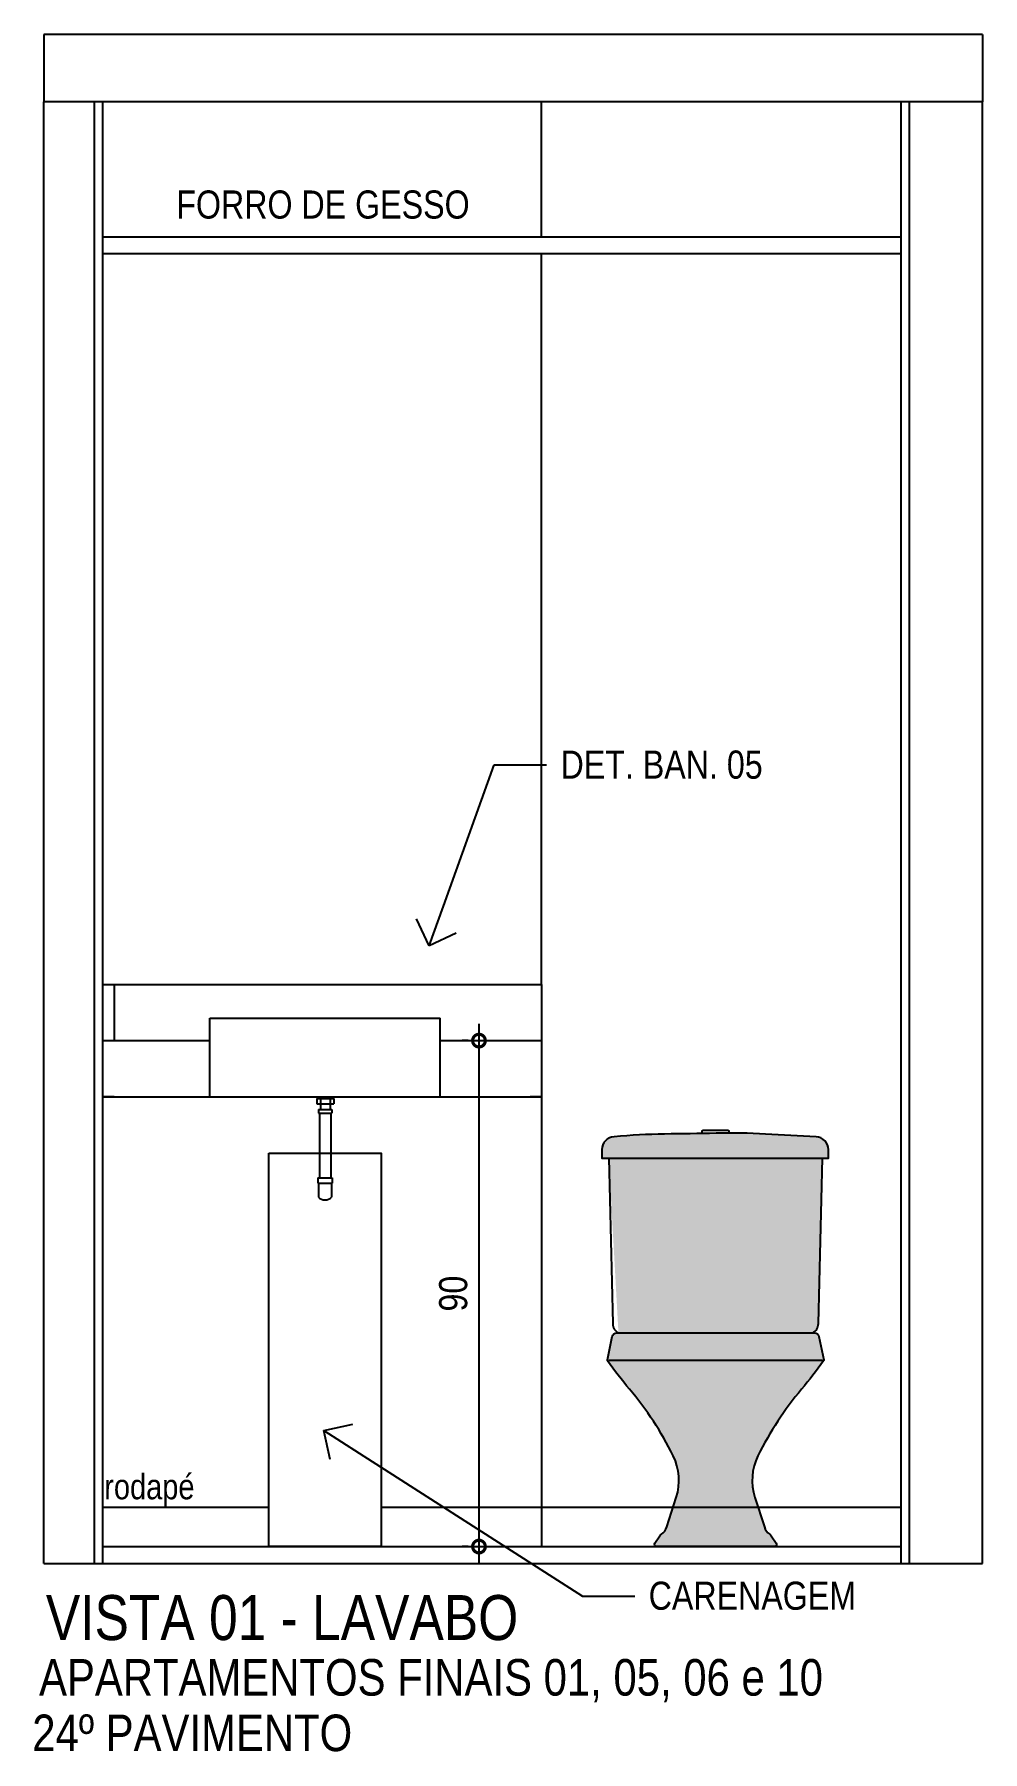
# Model space of a CAD drawing. Header units: metres. Extents: x 3 to 168, y -142 to 28.
# Drawn here: x 148.004 to 149.691, y -1.237 to 1.818 of the extents above; entities that cross this region are included whole.
import ezdxf
from ezdxf import colors
from ezdxf.entities.mleader import LeaderData, LeaderLine
from ezdxf.math import Vec2, Vec3

# ---------------------------------------------------------------- set-up
doc = ezdxf.new("R2010")
doc.units = ezdxf.units.M
doc.linetypes.add('DASHDOT', pattern=[1, 0.5, -0.25, 0, -0.25])
for name, color, linetype in [('ARQ-ALV ACAB', 4, 'Continuous'), ('ARQ-ALV OSSO', 5, 'Continuous'), ('ARQ-AUX1', 1, 'Continuous'), ('ARQ-AUX2', 2, 'Continuous'), ('ARQ-CERÂMICA', 7, 'Continuous'), ('ARQ-DIM', 2, 'Continuous'), ('ARQ-SIM', 1, 'Continuous'), ('ARQ-TXT', 2, 'Continuous')]:
    doc.layers.add(name, color=color, linetype=linetype)
doc.styles.add('Adesa', font='ARIALN.TTF')
doc.dimstyles.new('ADESA 1-0025', dxfattribs={"dimtxt": 0.05, "dimasz": 0.045, "dimexe": 0.03, "dimexo": 0.04, "dimgap": 0.02, "dimtad": 1, "dimtoh": 1, "dimdec": 0, "dimlfac": 100, "dimzin": 4, "dimtxsty": 'Adesa', "dimblk": 'DOTSMALL', "dimcen": 1, "dimdle": 0.03, "dimclrd": 1, "dimclre": 1, "dimclrt": 256, "dimazin": 1, "dimtm": 1e-09, "dimtfac": 1, "dimtdec": 0, "dimtix": 1, "dimtmove": 2, "dimatfit": 0, "dimldrblk": 'DOTSMALL', "dimfxl": 0.8, "dimtvp": 2, "dimtolj": 1, "dimtzin": 0, "dimarcsym": 0})

# ---------------------------------------------------------------- blocks, each defined once
blk = doc.blocks.new('_Open90')
at = {"color": 0, "linetype": 'ByBlock', "lineweight": -2}
for p, q in [((-0.5, 0.5), (0, 0)), ((0, 0), (-1, 0)), ((0, 0), (-0.5, -0.5))]:
    blk.add_line(p, q, dxfattribs=at)
blk = doc.blocks.new('CP929_e')
h = blk.add_hatch(color=255)
h.dxf.hatch_style = 1
edge = h.paths.add_edge_path()
edge.add_line((-0.2008, 0.6911), (0.2008, 0.6911))
edge.add_line((0.2008, 0.6911), (0.2007, 0.706))
edge.add_arc((0.1775, 0.7059), 0.0232, 0.3738, 87.2297)
edge.add_arc((0.8026, 13.6236), 12.9097, 266.83094, 267.22967, ccw=False)
edge.add_arc((0.0251, -0.4194), 1.1548, 86.8309, 91.2023)
edge.add_arc((-0.2136, 10.9563), 10.2234, 270.68894, 271.20233, ccw=False)
edge.add_arc((-0.0771, -0.395), 1.1287, 90.6889, 95.2506)
edge.add_arc((-0.1791, 0.7056), 0.0234, 93.3635, 179.0318)
edge.add_line((-0.2025, 0.706), (-0.2026, 0.6928))
edge.add_line((-0.2026, 0.6928), (-0.2026, 0.6911))
edge.add_line((-0.2026, 0.6911), (-0.2008, 0.6911))
h = blk.add_hatch(color=255)
h.dxf.hatch_style = 1
h.paths.add_polyline_path([(0.19, 0.6911), (-0.19, 0.6911), (-0.183, 0.3966, 0.27163), (-0.1728, 0.38), (0.1728, 0.38, 0.27163), (0.183, 0.3966)])
edge = h.paths.add_edge_path()
edge.add_arc((0.1762, 0.3722), 0.0079, 11.5874, 90, ccw=False)
edge.add_line((0.1839, 0.3737), (0.1925, 0.3322))
edge.add_arc((0.19, 0.3317), 0.00247, -35.4858, 11.5874, ccw=False)
edge.add_arc((-0.451, 0.7887), 0.7897, 319.8958, 324.5139, ccw=False)
edge.add_arc((0.6061, -0.1016), 0.5923, 139.8961, 153.6351)
edge.add_arc((0.1638, 0.1176), 0.0987, 153.6351, 197.8396)
edge.add_line((0.0699, 0.0874), (0.0868, 0.0348))
edge.add_arc((0.1103, 0.0423), 0.0247, 197.8405, 235.7698)
edge.add_arc((0.0909, 0.0138), 0.00987, 34.0222, 55.7689, ccw=False)
edge.add_line((0.099, 0.0193), (0.1079, 0.0062))
edge.add_arc((0.1046, 0.0039), 0.00395, -90, 34.0313, ccw=False)
edge.add_line((0.1046, 0), (-0.1046, 0))
edge.add_arc((-0.1046, 0.0039), 0.00395, 145.9687, 270, ccw=False)
edge.add_line((-0.1079, 0.0062), (-0.099, 0.0193))
edge.add_arc((-0.0909, 0.0138), 0.00987, 124.2289, 145.9756, ccw=False)
edge.add_arc((-0.1103, 0.0423), 0.0247, 304.2311, 342.1604)
edge.add_line((-0.0868, 0.0348), (-0.0699, 0.0874))
edge.add_arc((-0.1638, 0.1176), 0.0987, 342.1604, 386.365)
edge.add_arc((-0.6061, -0.1016), 0.5923, 26.365, 40.1039)
edge.add_arc((0.451, 0.7887), 0.7897, 215.4858, 220.1038, ccw=False)
edge.add_arc((-0.19, 0.3317), 0.00247, 168.4116, 215.4849, ccw=False)
edge.add_line((-0.1925, 0.3322), (-0.1839, 0.3737))
edge.add_arc((-0.1762, 0.3722), 0.0079, 90, 168.4126, ccw=False)
edge.add_line((-0.1762, 0.38), (0.1762, 0.38))
edge = h.paths.add_edge_path()
edge.add_line((-0.19, 0.6911), (-0.183, 0.3966))
edge.add_arc((-0.1638, 0.3971), 0.0192, 181.3139, 242.1536)
edge = h.paths.add_edge_path()
edge.add_arc((-0.0018, -1.831), 2.5662, 89.9609, 93.9727)
edge.add_arc((-0.1782, 0.7056), 0.0234, 93.3635, 179.0318)
edge.add_line((-0.2016, 0.706), (-0.2017, 0.6928))
edge.add_arc((-0.1999, 0.6928), 0.00174, 180.2855, 270.6496)
edge.add_line((-0.1999, 0.6911), (-0.1971, 0.6911))
edge.add_line((-0.1971, 0.6911), (0.1971, 0.6911))
edge.add_line((0.1971, 0.6911), (0.1999, 0.6911))
edge.add_arc((0.1999, 0.6928), 0.00174, 269.3504, 359.7145)
edge.add_line((0.2017, 0.6928), (0.2016, 0.706))
edge.add_arc((0.1782, 0.7056), 0.0234, 0.9676, 86.6359)
edge.add_arc((0.0018, -1.8311), 2.5662, 86.0273, 90.0392)
for points in [[(-0.2008, 0.6911), (0.2008, 0.6911), (0.2007, 0.706, 0.398231), (0.1787, 0.729, -0.00174), (0.0889, 0.7337, 0.019076), (0.0009, 0.7352, -0.00224), (-0.0907, 0.7337, 0.019907), (-0.1804, 0.729, 0.39224), (-0.2025, 0.706), (-0.2026, 0.6928), (-0.2026, 0.6911)], [(0.1762, 0.38, -0.356146), (0.1839, 0.3737), (0.1925, 0.3322, -0.208334), (0.1921, 0.3302, -0.020153), (0.1531, 0.2799, 0.060019), (0.0754, 0.1614, 0.195307), (0.0699, 0.0874), (0.0868, 0.0348, 0.167025), (0.0964, 0.0219, -0.095174), (0.099, 0.0193), (0.1079, 0.0062, -0.601047), (0.1046, 0), (-0.1046, 0, -0.601047), (-0.1079, 0.0062), (-0.099, 0.0193, -0.095174), (-0.0964, 0.0219, 0.167025), (-0.0868, 0.0348), (-0.0699, 0.0874, 0.195307), (-0.0754, 0.1614, 0.060019), (-0.1531, 0.2799, -0.020153), (-0.1921, 0.3302, -0.208334), (-0.1925, 0.3322), (-0.1839, 0.3737, -0.356146), (-0.1762, 0.38)]]:
    blk.add_lwpolyline(points, format="xyb", close=True)
at = {"ltscale": 0.016708}
blk.add_lwpolyline([(-0.0237, 0.7353), (-0.0237, 0.7386, -0.407176), (-0.0218, 0.7406, -0.006022), (0, 0.7409, -0.006022), (0.0218, 0.7406, -0.407176), (0.0237, 0.7386), (0.0237, 0.7352)], format="xyb", dxfattribs=at)
for points in [[(-0.19, 0.6911), (-0.183, 0.3966, 0.27188), (-0.1728, 0.38)], [(0.1728, 0.38, 0.27188), (0.183, 0.3966), (0.19, 0.6911)]]:
    blk.add_lwpolyline(points, format="xyb")
for points in [[(-0.19, 0.6911), (0.19, 0.6911)], [(-0.19, 0.3317), (0.19, 0.3317)]]:
    blk.add_lwpolyline(points)
at = {"linetype": 'DASHDOT', "ltscale": 6.24726e-05}
blk.add_lwpolyline([(0.0866, 0.1829), (0.0866, 0.1829)], dxfattribs=at)
blk = doc.blocks.new('_DotSmall')
at = {"color": 0, "linetype": 'ByBlock', "const_width": 0.5}
blk.add_lwpolyline([(-0.0625, 0, 1), (0.0625, 0, 1)], format="xyb", close=True, dxfattribs=at)
blk = doc.blocks.new('*D596')
at = {"layer": 'ARQ-DIM', "color": 1, "lineweight": -2, "transparency": 16777216}
for p, q in [((148.7948, 0.0575), (148.7948, -0.9025)), ((148.7758, 0.0275), (148.7648, 0.0275)), ((148.7758, -0.8725), (148.7648, -0.8725))]:
    blk.add_line(p, q, dxfattribs=at)
at = {"layer": 'Defpoints', "color": 0, "transparency": 16777216}
for p in [(148.8158, 0.0275), (148.7948, -0.8725), (148.8158, -0.8725)]:
    blk.add_point(p, dxfattribs=at)
at = {"layer": 'ARQ-DIM', "color": 1, "lineweight": -2, "transparency": 16777216, "xscale": 0.045, "yscale": 0.045, "zscale": 0.045}
for p, rotation in [((148.7948, 0.0275), 90), ((148.7948, -0.8725), 270)]:
    blk.add_blockref('_DotSmall', p, dxfattribs=dict(at, rotation=rotation))
at = {"layer": 'ARQ-DIM', "transparency": 16777216, "insert": (148.7492, -0.4225), "char_height": 0.05, "attachment_point": 5, "rotation": 90, "style": 'Adesa'}
blk.add_mtext('\\A1;90', dxfattribs=at)
blk = doc.blocks.new('AREAS MOLHADAS')
at = {"layer": 'ARQ-ALV ACAB'}
for p, q in [((148.1259, -0.9025), (148.1259, 1.6975)), ((149.5459, -0.9025), (149.5459, 1.6975)), ((148.1259, -0.8725), (149.5459, -0.8725))]:
    blk.add_line(p, q, dxfattribs=at)
at = {"layer": 'ARQ-ALV OSSO'}
for p, q in [((148.0209, -0.9025), (148.0209, 1.6975)), ((148.1109, -0.9025), (148.1109, 1.6975)), ((149.5609, -0.9025), (149.5609, 1.6975)), ((149.6908, -0.9025), (149.6908, 1.6975)), ((148.0209, -0.9025), (149.6908, -0.9025))]:
    blk.add_line(p, q, dxfattribs=at)
at = {"layer": 'ARQ-AUX1'}
for p, q in [((148.1259, 1.4575), (149.5459, 1.4575)), ((148.1259, 1.4275), (149.5459, 1.4275))]:
    blk.add_line(p, q, dxfattribs=at)
blk.add_lwpolyline([(148.4208, -0.1725), (148.6208, -0.1725), (148.6208, -0.8725), (148.4208, -0.8725)], close=True, dxfattribs=at)
at = {"layer": 'ARQ-AUX2'}
for p, q in [((149.6908, 1.8175), (148.0209, 1.8175)), ((149.6908, 1.6975), (148.0209, 1.6975)), ((148.1338, 0.1275), (148.8876, 0.1275)), ((148.3158, 0.0675), (148.7258, 0.0675)), ((148.3158, -0.0725), (148.3158, 0.0675)), ((148.7258, -0.0725), (148.7258, 0.0675)), ((148.1259, 0.0275), (148.3158, 0.0275)), ((148.7258, 0.0275), (148.9059, 0.0275)), ((148.1259, -0.0725), (148.9059, -0.0725)), ((148.5063, -0.0756), (148.5365, -0.0756)), ((148.5063, -0.0756), (148.5063, -0.0851)), ((148.5063, -0.0851), (148.5365, -0.0851)), ((148.5076, -0.0725), (148.5076, -0.0756)), ((148.5126, -0.0756), (148.5126, -0.0851)), ((148.5126, -0.0851), (148.5126, -0.0953)), ((148.5302, -0.0756), (148.5302, -0.0851)), ((148.5302, -0.0851), (148.5302, -0.0957)), ((148.535, -0.0725), (148.535, -0.0756)), ((148.5365, -0.0756), (148.5365, -0.0851)), ((148.5091, -0.0953), (148.5091, -0.1016)), ((148.5091, -0.0953), (148.5328, -0.0953)), ((148.5091, -0.1016), (148.5328, -0.1016)), ((148.5109, -0.1016), (148.5109, -0.2168)), ((148.531, -0.1016), (148.531, -0.2168)), ((148.5328, -0.0953), (148.5328, -0.1016)), ((148.5083, -0.2168), (148.5083, -0.2263)), ((148.5083, -0.2168), (148.5334, -0.2168)), ((148.5083, -0.2263), (148.5334, -0.2263)), ((148.5095, -0.2263), (148.5095, -0.2511)), ((148.5326, -0.2263), (148.5326, -0.2511)), ((148.5334, -0.2168), (148.5334, -0.2263))]:
    blk.add_line(p, q, dxfattribs=at)
for points in [[(148.0209, 1.8175), (148.0209, 1.6975)], [(149.6908, 1.8175), (149.6908, 1.6975)], [(148.9059, 1.4575), (148.9059, 1.6975)], [(148.9059, 0.1275), (148.9059, 1.4275)], [(148.1459, -0.0725), (148.1259, -0.0725), (148.1259, 0.1275), (148.1459, 0.1275), (148.1459, 0.0275)], [(148.8859, 0.1275), (148.9059, 0.1275), (148.9059, -0.0725), (148.8859, -0.0725)], [(148.9059, -0.0725), (148.9059, -0.8725)]]:
    blk.add_lwpolyline(points, dxfattribs=at)
blk.add_arc((148.521, -0.2396), 0.0163, 225, 315, dxfattribs=at)
at = {"layer": 'ARQ-CERÂMICA'}
for p, q in [((148.1259, -0.8025), (148.4208, -0.8025)), ((148.6208, -0.8025), (149.5459, -0.8025))]:
    blk.add_line(p, q, dxfattribs=at)
at = {"layer": 'ARQ-AUX2'}
blk.add_blockref('CP929_e', (149.2157, -0.8724), dxfattribs=at)
at = {"layer": 'ARQ-TXT', "style": 'Adesa'}
for s, height, p in [('FORRO DE GESSO', 0.05, (148.2563, 1.4898, 108.9697)), ('rodapé', 0.045, (148.1282, -0.7884, 108.9697)), ('APARTAMENTOS FINAIS 01, 05, 06 e 10', 0.065, (148.0122, -1.1376, 108.9697)), ('24º PAVIMENTO', 0.065, (148.0001, -1.2364, 217.9394))]:
    blk.add_text(s, height=height, dxfattribs=at).set_placement(p)
at = {"layer": 'ARQ-TXT', "ltscale": 0.5, "style": 'Adesa'}
blk.add_text('VISTA 01 - LAVABO', height=0.08, dxfattribs=at).set_placement((148.0243, -1.0388))
at = {"layer": 'ARQ-DIM'}
dim = blk.add_linear_dim(base=(148.7948, -0.8725), p1=(148.8158, 0.0275), p2=(148.8158, -0.8725), angle=90, dimstyle='ADESA 1-0025', dxfattribs=at)
dim.commit()
dim.dimension.update_dxf_attribs({"geometry": '*D596', "text_midpoint": (148.7492, -0.4225)})
at = {"layer": 'ARQ-SIM'}
ml = blk.add_multileader_mtext('Standard', dxfattribs=at)
ml.set_content('DET. BAN. 05', color=2, style='Adesa')
ml.set_leader_properties(color=256)
ml.set_arrow_properties(name='OPEN90')
ml.build(insert=Vec2(0, 0))
ml.multileader.update_dxf_attribs({"text_left_attachment_type": 2, "text_right_attachment_type": 2, "dogleg_length": 0.2, "arrow_head_size": 0.075})
ctx = ml.context
ctx.base_point, ctx.char_height, ctx.arrow_head_size, ctx.landing_gap_size, ctx.plane_origin = Vec3(148.9149, 0.518), 0.05, 0.075, 0.025, Vec3(149.1148, 1.2496)
ctx.left_attachment, ctx.right_attachment = 2, 2
notes = []
notes.append((ctx, [(1, (1, 1, 0), (148.8219, 0.518), (1, 0), 0.093, [(0, [(148.7061, 0.1961)], 0, [])])]))
ctx.mtext.insert, ctx.mtext.flow_direction = Vec3(148.9399, 0.5435), 5
ml = blk.add_multileader_mtext('Standard', dxfattribs=at)
ml.set_content('CARENAGEM', color=2, style='Adesa')
ml.set_leader_properties(color=256)
ml.set_arrow_properties(name='OPEN90')
ml.build(insert=Vec2(0, 0))
ml.multileader.update_dxf_attribs({"text_left_attachment_type": 2, "text_right_attachment_type": 2, "dogleg_length": 0.2, "arrow_head_size": 0.075})
ctx = ml.context
ctx.base_point, ctx.char_height, ctx.arrow_head_size, ctx.landing_gap_size, ctx.plane_origin = Vec3(149.0717, -0.9608), 0.05, 0.075, 0.025, Vec3(148.9374, -0.2292)
ctx.left_attachment, ctx.right_attachment = 2, 2
notes.append((ctx, [(1, (1, 1, 0), (148.9788, -0.9608), (1, 0), 0.093, [(0, [(148.5187, -0.666)], 0, [])])]))
ctx.mtext.insert, ctx.mtext.flow_direction = Vec3(149.0967, -0.9349), 5
for ctx, leaders in notes:
    for number, flags, end, landing, length, lines in leaders:
        leader = LeaderData()
        leader.index, (leader.has_last_leader_line, leader.has_dogleg_vector, leader.attachment_direction) = number, flags
        leader.last_leader_point, leader.dogleg_vector, leader.dogleg_length = Vec3(end), Vec3(landing), length
        for number, points, colour, breaks in lines:
            line = LeaderLine()
            line.index, line.vertices, line.color, line.breaks = number, Vec3.list(points), colors.encode_raw_color(colour), breaks
            leader.lines.append(line)
        ctx.leaders.append(leader)

msp = doc.modelspace()

# ---------------------------------------------------------------- block references
msp.add_blockref('AREAS MOLHADAS', (0, 0))

doc.saveas('drawing.dxf')
